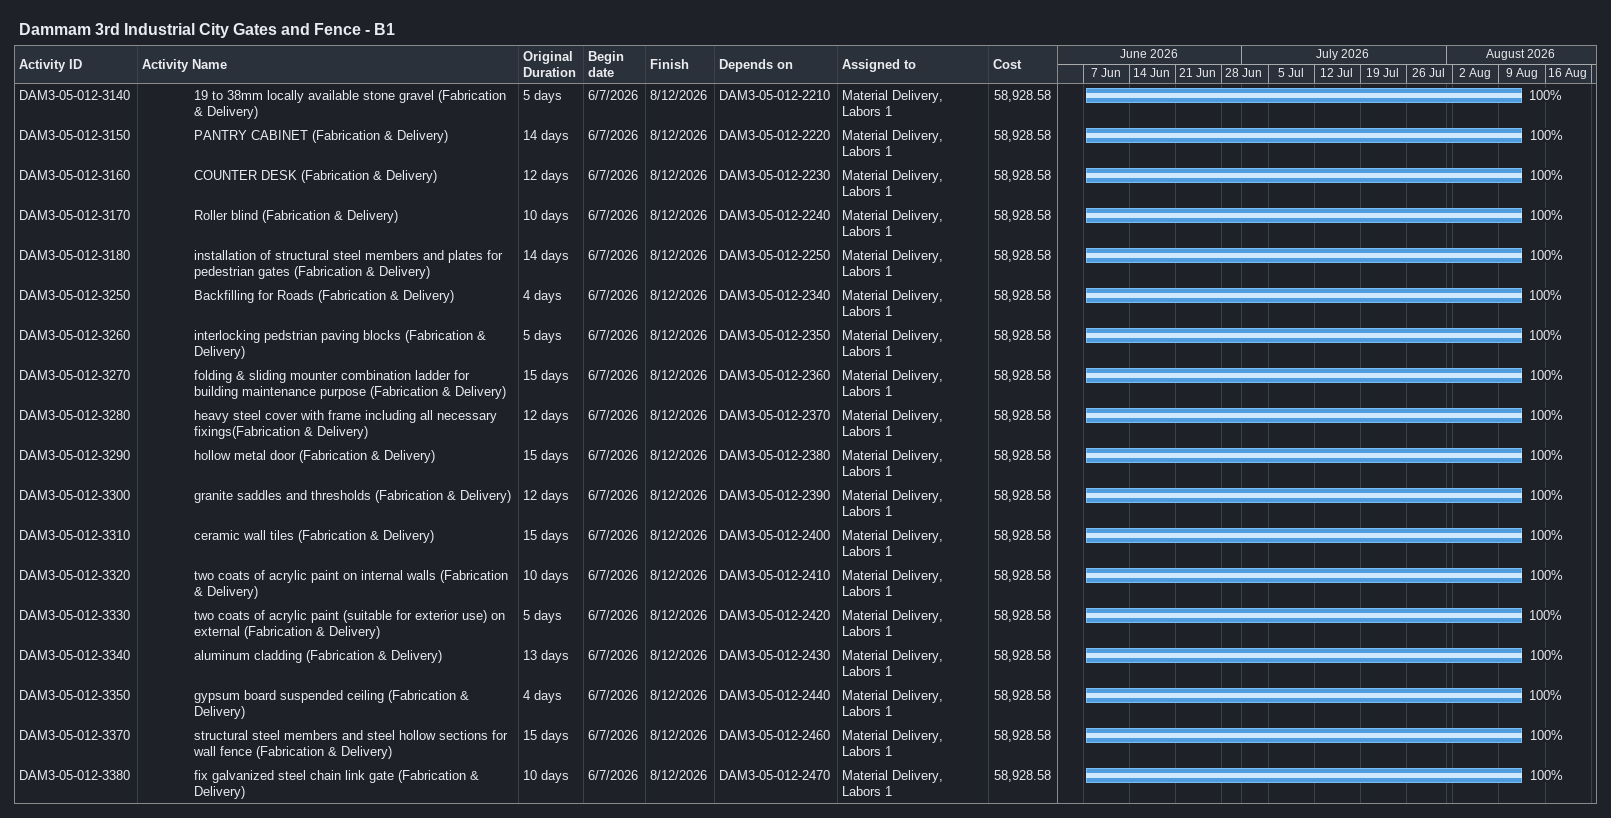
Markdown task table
Dammam 3rd Industrial City Gates and Fence - B1

| ID | Level | Task | Original duration | Start | Finish | Predecessors | Resources | % complete | Cost |
|---|---|---|---|---|---|---|---|---|---|
| DAM3-05-012-3140 | 4 | 19 to 38mm locally available stone gravel (Fabrication & Delivery) | 5d | 2026-06-07 | 2026-08-12 | DAM3-05-012-2210 | Material Delivery, Labors 1 | 100 | 58928.58 |
| DAM3-05-012-3150 | 4 | PANTRY CABINET (Fabrication & Delivery) | 14d | 2026-06-07 | 2026-08-12 | DAM3-05-012-2220 | Material Delivery, Labors 1 | 100 | 58928.58 |
| DAM3-05-012-3160 | 4 | COUNTER DESK (Fabrication & Delivery) | 12d | 2026-06-07 | 2026-08-12 | DAM3-05-012-2230 | Material Delivery, Labors 1 | 100 | 58928.58 |
| DAM3-05-012-3170 | 4 | Roller blind (Fabrication & Delivery) | 10d | 2026-06-07 | 2026-08-12 | DAM3-05-012-2240 | Material Delivery, Labors 1 | 100 | 58928.58 |
| DAM3-05-012-3180 | 4 | installation of structural steel members and plates for pedestrian gates (Fabrication & Delivery) | 14d | 2026-06-07 | 2026-08-12 | DAM3-05-012-2250 | Material Delivery, Labors 1 | 100 | 58928.58 |
| DAM3-05-012-3250 | 4 | Backfilling for Roads (Fabrication & Delivery) | 4d | 2026-06-07 | 2026-08-12 | DAM3-05-012-2340 | Material Delivery, Labors 1 | 100 | 58928.58 |
| DAM3-05-012-3260 | 4 | interlocking pedstrian paving blocks (Fabrication & Delivery) | 5d | 2026-06-07 | 2026-08-12 | DAM3-05-012-2350 | Material Delivery, Labors 1 | 100 | 58928.58 |
| DAM3-05-012-3270 | 4 | folding & sliding mounter combination ladder for building maintenance purpose (Fabrication & Delivery) | 15d | 2026-06-07 | 2026-08-12 | DAM3-05-012-2360 | Material Delivery, Labors 1 | 100 | 58928.58 |
| DAM3-05-012-3280 | 4 | heavy steel cover with frame including all necessary fixings(Fabrication & Delivery) | 12d | 2026-06-07 | 2026-08-12 | DAM3-05-012-2370 | Material Delivery, Labors 1 | 100 | 58928.58 |
| DAM3-05-012-3290 | 4 | hollow metal door (Fabrication & Delivery) | 15d | 2026-06-07 | 2026-08-12 | DAM3-05-012-2380 | Material Delivery, Labors 1 | 100 | 58928.58 |
| DAM3-05-012-3300 | 4 | granite saddles and thresholds (Fabrication & Delivery) | 12d | 2026-06-07 | 2026-08-12 | DAM3-05-012-2390 | Material Delivery, Labors 1 | 100 | 58928.58 |
| DAM3-05-012-3310 | 4 | ceramic wall tiles (Fabrication & Delivery) | 15d | 2026-06-07 | 2026-08-12 | DAM3-05-012-2400 | Material Delivery, Labors 1 | 100 | 58928.58 |
| DAM3-05-012-3320 | 4 | two coats of acrylic paint on internal walls (Fabrication & Delivery) | 10d | 2026-06-07 | 2026-08-12 | DAM3-05-012-2410 | Material Delivery, Labors 1 | 100 | 58928.58 |
| DAM3-05-012-3330 | 4 | two coats of acrylic paint (suitable for exterior use) on external (Fabrication & Delivery) | 5d | 2026-06-07 | 2026-08-12 | DAM3-05-012-2420 | Material Delivery, Labors 1 | 100 | 58928.58 |
| DAM3-05-012-3340 | 4 | aluminum cladding (Fabrication & Delivery) | 13d | 2026-06-07 | 2026-08-12 | DAM3-05-012-2430 | Material Delivery, Labors 1 | 100 | 58928.58 |
| DAM3-05-012-3350 | 4 | gypsum board suspended ceiling (Fabrication & Delivery) | 4d | 2026-06-07 | 2026-08-12 | DAM3-05-012-2440 | Material Delivery, Labors 1 | 100 | 58928.58 |
| DAM3-05-012-3370 | 4 | structural steel members and steel hollow sections for wall fence (Fabrication & Delivery) | 15d | 2026-06-07 | 2026-08-12 | DAM3-05-012-2460 | Material Delivery, Labors 1 | 100 | 58928.58 |
| DAM3-05-012-3380 | 4 | fix galvanized steel chain link gate (Fabrication & Delivery) | 10d | 2026-06-07 | 2026-08-12 | DAM3-05-012-2470 | Material Delivery, Labors 1 | 100 | 58928.58 |
